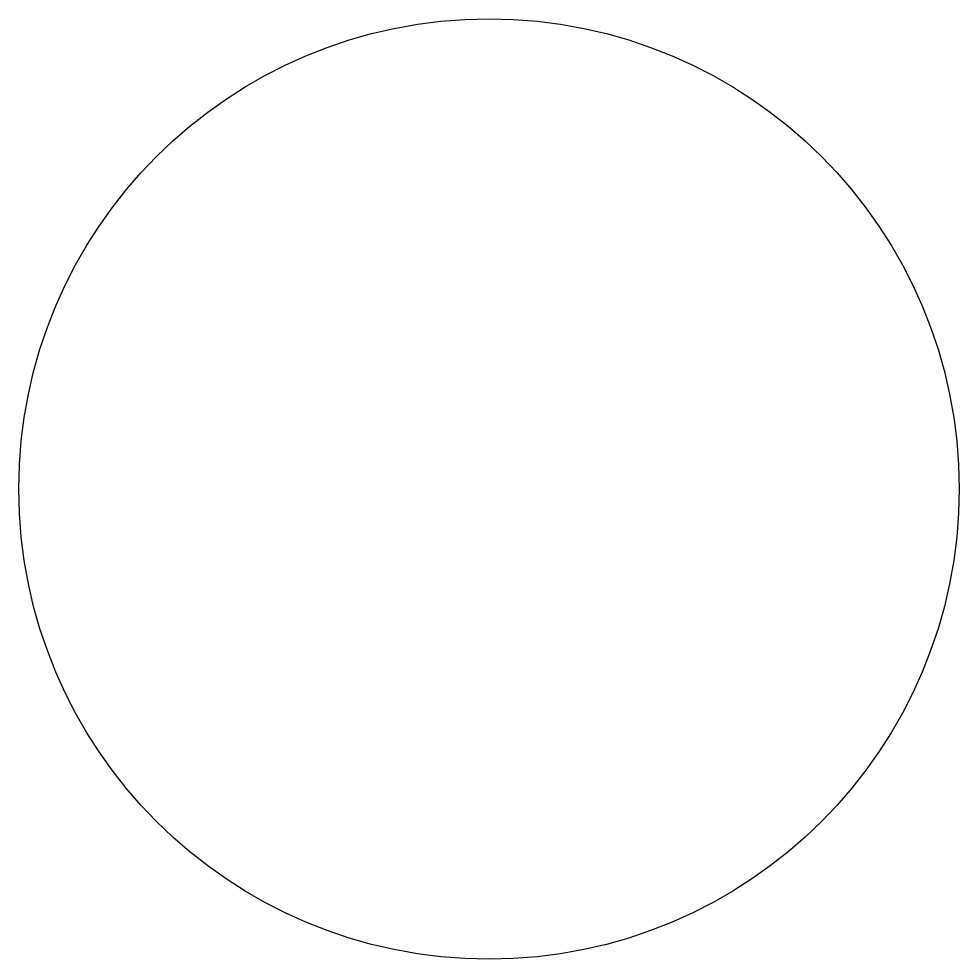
# Model space of a CAD drawing. Header units: inches. Extents: x 9.9 to 37, y -14.6 to 12.4.
import ezdxf

# ---------------------------------------------------------------- set-up
doc = ezdxf.new("R2010")
doc.units = ezdxf.units.IN
doc.header["$MEASUREMENT"] = 0

msp = doc.modelspace()

# ---------------------------------------------------------------- linework, layer by layer
msp.add_circle((23.449, -1.092), 13.53)

doc.saveas('drawing.dxf')
